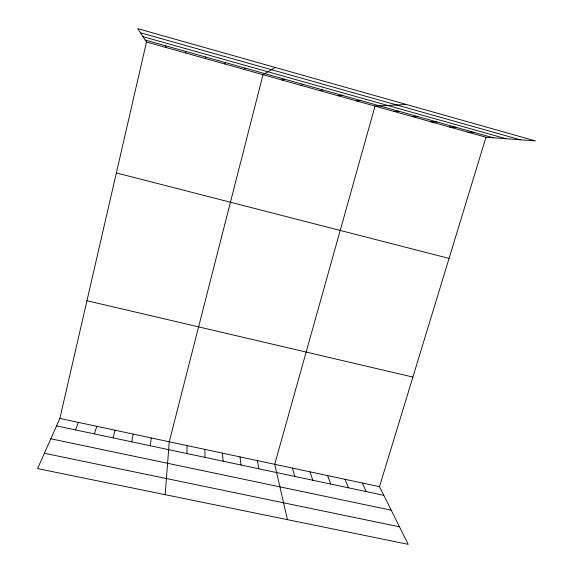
<?xml version="1.0" encoding="UTF-8"?>
<svg xmlns="http://www.w3.org/2000/svg" width="573" height="573" viewBox="0 0 573 573"><rect width="100%" height="100%" fill="white"/><g stroke="black" fill="none" stroke-linecap="round" stroke-linejoin="round"><path stroke-width="0.86" d="M186.92 453.537L187.092 445.601M165.167 494.678L169.25 441.79L263.014 74.698L275.19 67.449M150.255 445.758L151.301 437.958M205.335 58.518L205.621 57.014M131.747 441.833L133.237 434.098M485.997 137.233L379.484 486.67L408.234 544.35L37.574 468.599L59.864 418.433L146.487 42.015L137.764 28.65L535.426 140.915L485.997 137.233L146.487 42.015M113.125 437.879L115.058 430.216M94.387 433.904L96.773 426.312M75.529 429.908L78.372 422.387M224.688 63.947L225.483 62.586M243.919 69.34L245.215 68.13M281.995 80.019L284.272 79.095M300.846 85.305L303.604 84.518M319.576 90.555L322.814 89.911M338.185 95.777L341.888 95.268M356.671 100.963L360.84 100.59M406.372 104.479L375.036 106.112L274.711 464.302L287.453 519.668M393.837 111.384L398.923 111.277M412.51 116.62L418.061 116.648M431.061 121.827L437.063 121.985M449.497 126.998L455.936 127.285M467.804 132.134L474.688 132.549M44.386 453.257L399.496 526.816M50.818 438.789L391.209 510.199M59.864 418.433L379.484 486.67M56.555 425.882L383.781 495.301M86.946 300.725L412.889 377.07M116.362 172.924L449.06 258.409M145.205 40.053L493.31 137.778M140.457 32.776L520.277 139.783M142.978 36.636L506.009 138.723M362.286 483.003L366.197 491.57M165.482 45.747L166.234 47.552M344.982 479.307L348.506 487.816M327.577 475.59L330.7 484.035M310.065 471.851L312.786 480.238M292.438 468.091L294.751 476.414M257.399 460.606L258.896 468.807M185.616 51.398L185.845 53.053M239.98 456.889L241.068 465.025M222.46 453.15L223.126 461.215M204.833 449.382L205.077 457.39"/></g></svg>
